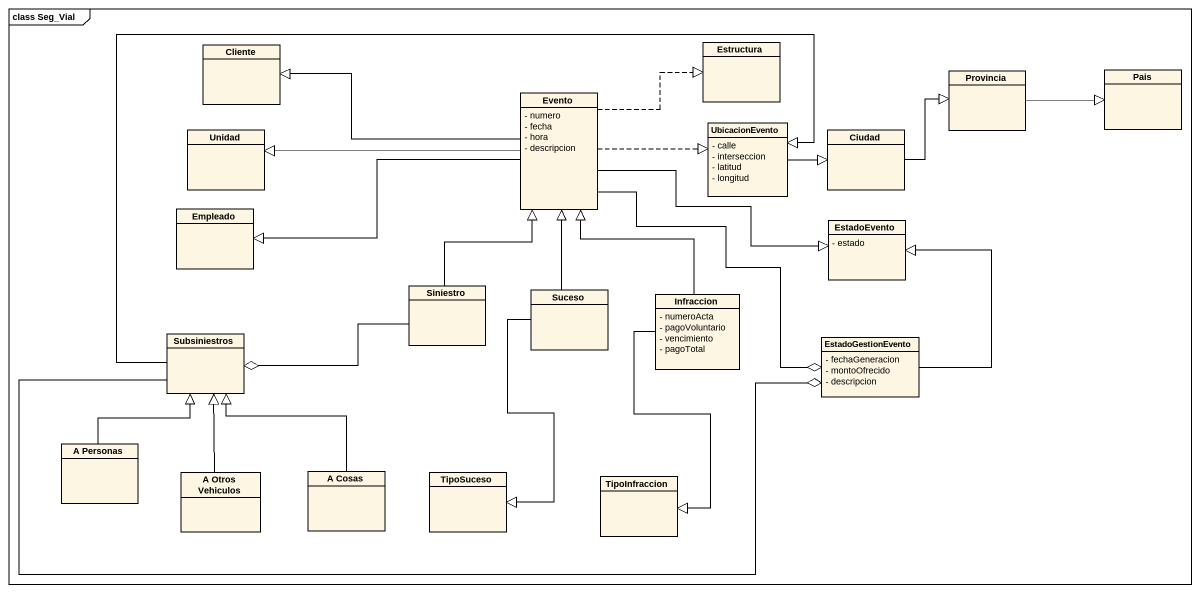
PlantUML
@startuml
mainframe class Seg_Vial
hide circle
hide empty members
skinparam classAttributeIconSize 0
class Estructura
class Cliente
class Provincia
class Pais
class Evento {
  - numero
  - fecha
  - hora
  - descripcion
}
class Unidad
class UbicacionEvento {
  - calle
  - interseccion
  - latitud
  - longitud
}
class Ciudad
class Empleado
class EstadoEvento {
  - estado
}
class Siniestro
class Suceso
class Infraccion {
  - numeroActa
  - pagoVoluntario
  - vencimiento
  - pagoTotal
}
class Subsiniestros
class EstadoGestionEvento {
  - fechaGeneracion
  - montoOfrecido
  - descripcion
}
class "A Personas" as A_Personas
class "A Otros Vehiculos" as A_Otros_Vehiculos
class "A Cosas" as A_Cosas
class TipoSuceso
class TipoInfraccion
Provincia -right-|> Pais
Evento .right.|> Estructura
Evento -left-|> Cliente
Evento -left-|> Unidad
Evento .right.|> UbicacionEvento
Evento -left-|> Empleado
Evento -right-|> EstadoEvento
Evento --o EstadoGestionEvento
UbicacionEvento -right-|> Ciudad
Ciudad -right-|> Provincia
Siniestro -up-|> Evento
Siniestro -left-o Subsiniestros
Suceso -up-|> Evento
Suceso --|> TipoSuceso
Infraccion -up-|> Evento
Infraccion --|> TipoInfraccion
Subsiniestros -right-|> UbicacionEvento
Subsiniestros -right-o EstadoGestionEvento
EstadoGestionEvento -up-|> EstadoEvento
A_Personas -up-|> Subsiniestros
A_Otros_Vehiculos -up-|> Subsiniestros
A_Cosas -up-|> Subsiniestros
@enduml
